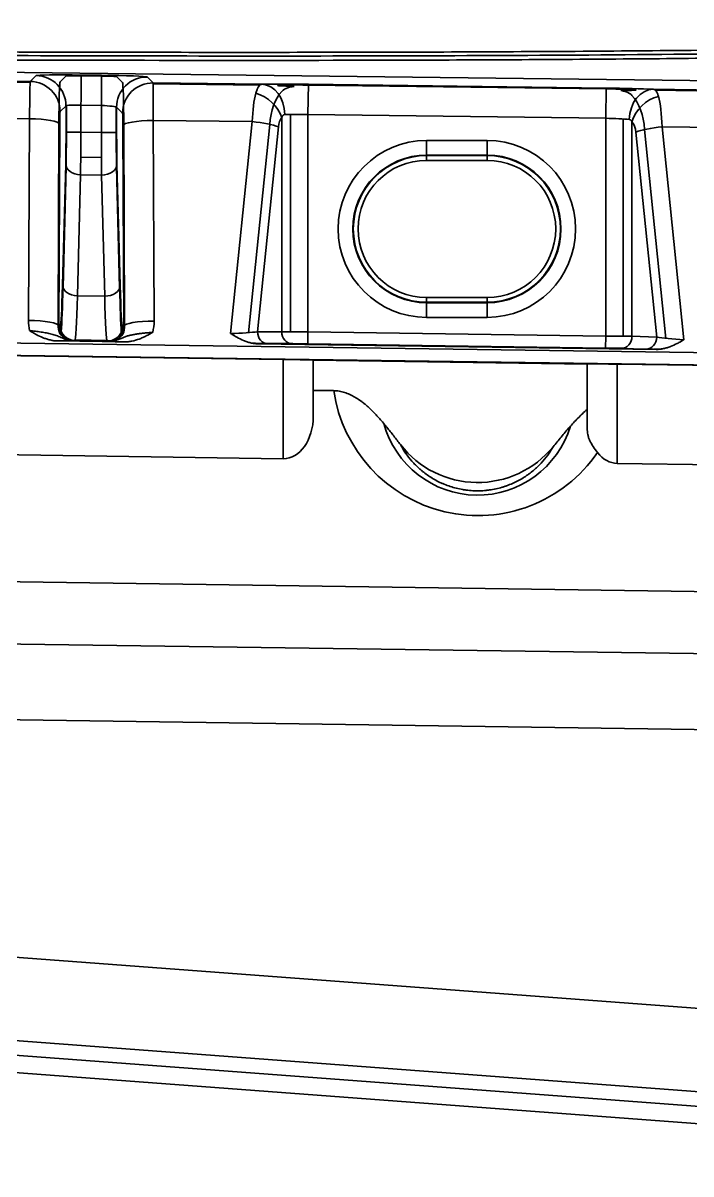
# Model space of a CAD drawing. Header units: millimetres. Extents: x 83 to 1196, y -164 to 735.
# Drawn here: x 287.65 to 309.84, y -11.58 to 26.68 of the extents above; entities that cross this region are included whole.
import ezdxf

# ---------------------------------------------------------------- set-up
doc = ezdxf.new("R2010")
doc.units = ezdxf.units.MM
doc.layers.add('1', color=7, linetype='Continuous', true_color=0xffffff)

msp = doc.modelspace()

# ---------------------------------------------------------------- linework, layer by layer
at = {"layer": '1', "color": 7, "linetype": 'Continuous', "lineweight": 35}
for p, q in [((313.483, 24.72), (191.658, 26.208)), ((288.083, 24.932), (287.887, 24.74)), ((289.075, 24.919), (288.879, 24.727)), ((289.568, 24.926), (290.246, 24.918)), ((290.249, 24.943), (289.572, 24.952)), ((290.758, 24.899), (290.954, 24.701)), ((291.971, 24.688), (291.775, 24.886)), ((285.309, 24.772), (287.887, 24.74)), ((287.884, 24.708), (285.323, 24.74)), ((291.971, 24.688), (295.588, 24.643)), ((295.515, 24.611), (291.973, 24.656)), ((297.127, 24.642), (297.114, 23.637)), ((307.021, 24.492), (297.118, 24.617)), ((297.127, 24.642), (307.021, 24.518)), ((307.021, 24.518), (307.009, 23.513)), ((308.586, 24.479), (312.958, 24.424)), ((312.953, 24.392), (308.655, 24.446)), ((289.075, 23.927), (288.879, 23.735)), ((289.075, 23.927), (289.075, 23.051)), ((289.088, 23.051), (289.088, 23.935)), ((290.249, 23.939), (289.571, 23.947)), ((289.571, 23.947), (289.571, 23.051)), ((290.249, 23.042), (290.249, 23.939)), ((290.745, 23.042), (290.745, 23.89)), ((290.954, 23.684), (290.758, 23.881)), ((290.758, 23.042), (290.758, 23.881)), ((285.754, 23.521), (287.862, 23.495)), ((287.862, 23.495), (287.831, 16.791)), ((288.81, 16.652), (288.841, 23.355)), ((291.971, 23.443), (295.262, 23.401)), ((292.002, 16.775), (291.971, 23.443)), ((294.545, 16.361), (295.262, 23.401)), ((296.244, 16.42), (296.244, 23.541)), ((296.534, 16.419), (296.534, 23.642)), ((297.114, 16.415), (297.114, 23.637)), ((297.114, 23.637), (307.009, 23.513)), ((307.009, 23.513), (307.009, 16.276)), ((307.589, 23.489), (307.589, 16.27)), ((307.879, 23.394), (307.879, 16.266)), ((288.867, 23.32), (288.836, 16.617)), ((289.075, 23.051), (289.571, 23.051)), ((290.249, 23.042), (289.571, 23.051)), ((290.758, 23.042), (290.249, 23.042)), ((290.997, 16.6), (290.966, 23.268)), ((291.023, 16.636), (290.992, 23.304)), ((295.137, 16.387), (295.842, 23.312)), ((295.439, 16.419), (296.132, 23.227)), ((308.01, 23.055), (308.703, 16.242)), ((308.3, 23.14), (309.007, 16.198)), ((308.88, 23.23), (312.923, 23.179)), ((308.88, 23.23), (309.601, 16.149)), ((303.067, 22.775), (301.057, 22.775)), ((301.057, 22.273), (301.057, 22.775)), ((303.067, 22.775), (303.067, 22.273)), ((289.565, 22.224), (290.25, 22.214)), ((301.057, 22.29), (303.067, 22.29)), ((301.057, 22.273), (303.067, 22.273)), ((301.057, 22.115), (301.057, 22.273)), ((303.067, 22.273), (303.067, 22.115)), ((289.064, 21.99), (288.959, 17.966)), ((288.975, 17.884), (289.079, 21.908)), ((290.857, 17.87), (290.753, 21.897)), ((290.873, 17.953), (290.769, 21.98)), ((303.067, 22.115), (301.057, 22.115)), ((289.557, 21.637), (289.452, 17.612)), ((290.257, 21.627), (289.557, 21.637)), ((290.362, 17.6), (290.257, 21.627)), ((289.452, 17.612), (290.362, 17.6)), ((179.038, 17.568), (378.838, 14.753)), ((301.057, 17.399), (301.057, 17.556)), ((301.057, 17.556), (303.067, 17.556)), ((303.067, 17.399), (301.057, 17.399)), ((301.057, 16.896), (301.057, 17.399)), ((303.067, 17.382), (301.057, 17.382)), ((303.067, 17.399), (303.067, 17.556)), ((303.067, 16.896), (303.067, 17.399)), ((378.831, 14.343), (179.031, 17.159)), ((378.831, 14.339), (179.031, 17.155)), ((301.057, 16.896), (303.067, 16.896)), ((288.876, 16.629), (288.836, 16.617)), ((290.997, 16.6), (290.956, 16.614)), ((291.017, 16.081), (288.796, 16.113)), ((289.107, 16.206), (289.061, 16.192)), ((289.371, 16.127), (289.325, 16.112)), ((289.371, 16.127), (290.447, 16.112)), ((290.438, 16.13), (289.38, 16.144)), ((290.494, 16.096), (290.447, 16.112)), ((290.717, 16.186), (290.764, 16.17)), ((296.244, 16.42), (295.439, 16.419)), ((297.114, 16.415), (297.109, 16.013)), ((307.009, 16.276), (297.114, 16.415)), ((307.009, 16.276), (307.003, 15.874)), ((308.703, 16.242), (307.879, 16.266)), ((295.402, 16.024), (296.248, 16.025)), ((308.679, 15.832), (295.453, 16.019)), ((296.586, 16.018), (295.782, 16.017)), ((307.003, 15.877), (297.109, 16.017)), ((307.003, 15.874), (297.109, 16.013)), ((308.35, 15.84), (307.525, 15.864)), ((284.994, 15.657), (296.291, 15.498)), ((296.291, 12.199), (296.291, 15.498)), ((297.291, 15.47), (297.291, 15.475)), ((297.291, 15.475), (297.291, 13.613)), ((297.291, 15.47), (297.291, 14.47)), ((297.291, 15.47), (306.391, 15.342)), ((306.391, 15.342), (306.391, 15.347)), ((306.391, 13.207), (306.391, 15.347)), ((306.391, 15.342), (306.391, 13.833)), ((307.391, 15.342), (307.391, 12.043)), ((314.365, 15.244), (307.391, 15.342)), ((297.291, 14.47), (297.968, 14.461)), ((297.291, 13.613), (297.291, 14.47)), ((296.291, 12.199), (284.994, 12.358)), ((307.391, 12.043), (314.365, 11.945)), ((221.824, 9.029), (354.789, 7.158)), ((223.13, 6.944), (355.784, 5.077)), ((356.546, 2.544), (225.06, 4.394)), ((231.814, -0.205), (332.621, -7.76)), ((332.414, -10.522), (231.607, -2.966)), ((332.378, -11.001), (231.571, -3.446)), ((332.335, -11.577), (231.528, -4.021))]:
    msp.add_line(p, q, dxfattribs=at)
for centre, radius, start, end in [((301.057, 19.836), 2.94, 90, 270), ((303.067, 19.836), 2.94, 270, 90), ((301.057, 19.836), 2.454, 90, 270), ((301.057, 19.836), 2.437, 90, 270), ((303.067, 19.836), 2.454, 270, 90), ((303.067, 19.836), 2.437, 270, 90), ((301.057, 19.836), 2.279, 90, 270), ((303.067, 19.836), 2.279, 270, 90), ((302.753, 14.648), 3.241, 217.7201, 320.6678)]:
    msp.add_arc(centre, radius, start, end, dxfattribs=at)
for centre, major_axis, ratio, start_param, end_param in [((289.59, 24.912), (-1.507, 0.019), 0.026031, 4.724933, 6.257332), ((288.07, 23.927), (0.704, -0.717), 0.999327, 0.794978, 2.352561), ((289.577, 24.913), (-0.502, 0.006), 0.026031, 4.730888, 6.260476), ((289.559, 23.947), (-0.012, -1.005), 0.012216, 1.570946, 3.115564), ((290.255, 24.905), (-0.502, 0.006), 0.026031, 3.16593, 4.730888), ((290.268, 24.904), (-1.507, 0.019), 0.026031, 3.168099, 4.724933), ((290.237, 23.939), (-0.012, -1.005), 0.012216, 1.570946, 3.115564), ((291.762, 23.881), (-0.713, -0.708), 0.99931, 3.918166, 5.500813), ((287.875, 23.233), (0.013, 1.507), 0.010336, 0.025983, 1.39625), ((287.875, 23.735), (0.704, -0.717), 0.999327, 0.794978, 2.352561), ((288.88, 23.22), (0, 1.508), 0.026182, 0.03102, 1.481), ((290.953, 23.194), (0, 1.508), 0.026186, 4.785067, 6.252774), ((291.959, 23.684), (-0.713, -0.708), 0.99931, 3.918166, 5.500813), ((291.958, 23.181), (0.013, 1.507), 0.007123, 4.886862, 6.257129), ((297.127, 24.59), (-2.01, 0.025), 0.026031, 4.712716, 5.585023), ((295.575, 23.638), (-0.019, 1.005), 0.765761, 4.698251, 6.24271), ((297.114, 24.591), (-1.005, 0.013), 0.026031, 4.709351, 7.378656), ((307.021, 24.466), (-2.01, 0.025), 0.026031, 3.82022, 4.712716), ((307.009, 24.466), (-1.005, 0.013), 0.026031, 2.091711, 4.700498), ((295.547, 23.136), (0.012, 1.507), 0.193802, 0.641691, 1.395448), ((295.374, 23.541), (-0.793, 0.617), 0.728485, 3.959711, 5.218364), ((296.706, 23.121), (-0.009, 1.508), 0.576459, 0.552995, 1.440787), ((308.574, 23.474), (0.045, 1.004), 0.778332, 0.041461, 1.605689), ((307.432, 22.986), (-0.01, 1.508), 0.578064, 4.810702, 5.734779), ((308.749, 23.394), (0.746, 0.673), 0.757522, 0.960752, 2.269122), ((308.594, 22.972), (0.012, 1.507), 0.191124, 4.886058, 5.717773), ((288.88, 23.233), (0, 0.503), 0.026182, 0.025697, 1.395963), ((289.577, 23.907), (-0.502, 0.019), 0.077993, 4.727559, 6.259958), ((290.255, 23.899), (-0.502, 0.019), 0.077993, 3.170725, 4.727559), ((287.862, 23.32), (1.005, -0.005), 0.173633, 0.026584, 1.571784), ((290.954, 23.181), (0, 0.503), 0.026186, 4.886562, 6.256828), ((291.971, 23.268), (-1.005, -0.005), 0.173634, 4.711773, 6.256601), ((295.262, 23.227), (-1, 0.102), 0.172751, 3.674027, 4.730157), ((296.417, 23.136), (-0.003, 0.503), 0.576459, 0.631668, 1.385426), ((297.114, 23.585), (-1.005, 0.025), 0.052036, 4.713698, 5.586005), ((307.009, 23.461), (-1.005, 0.025), 0.052036, 3.821202, 4.713698), ((307.724, 22.972), (-0.003, 0.503), 0.578064, 4.875934, 5.707649), ((289.036, 23.052), (0, 1.508), 0.026194, 3.930817, 4.711852), ((289.035, 23.059), (0, 2.01), 0.026194, 4.104641, 4.708493), ((289.538, 23.052), (0.007, 2.01), 0.016593, 3.93101, 4.712044), ((290.295, 23.042), (0.007, 2.01), 0.022688, 1.570729, 2.351764), ((290.797, 23.035), (0, 2.01), 0.026177, 1.567159, 2.17046), ((290.797, 23.042), (0, 1.508), 0.026177, 1.570601, 2.351636), ((308.88, 23.055), (1, 0.102), 0.172787, 1.553394, 2.609155), ((289.566, 21.99), (0.502, -0.013), 0.704189, 3.178469, 4.712172), ((290.267, 21.98), (-0.502, -0.013), 0.703705, 1.534032, 3.104741), ((288.875, 21.152), (0, 4.523), 0.026194, 3.149783, 3.930817), ((288.874, 21.159), (0, 5.025), 0.026194, 3.484617, 4.00299), ((289.461, 17.966), (0.502, -0.013), 0.704189, 3.178469, 4.712172), ((289.377, 21.152), (0.007, 5.025), 0.022354, 3.149868, 3.930902), ((290.371, 17.953), (-0.502, -0.013), 0.703705, 1.534032, 3.104741), ((290.455, 21.137), (0.007, 5.025), 0.024782, 2.35169, 3.132725), ((290.958, 21.13), (0, 5.025), 0.026177, 2.27631, 2.791707), ((290.958, 21.137), (0, 4.523), 0.026177, 2.351636, 3.132671), ((289.339, 16.791), (0.94, 1.185), 0.995047, 2.239315, 2.463931), ((287.831, 16.617), (1.005, -0.005), 0.173633, 0.026584, 1.571784), ((289.312, 16.609), (0.313, 0.395), 0.995047, 2.155684, 3.351397), ((289.339, 16.617), (0.326, 0.39), 0.984962, 2.260054, 3.818901), ((289.378, 16.629), (0.15, -0.48), 0.999624, 4.409439, 5.965948), ((290.454, 16.614), (-0.162, -0.476), 0.999618, 0.314525, 1.89916), ((290.494, 16.601), (-0.321, 0.394), 0.984785, 2.449255, 4.035017), ((290.521, 16.592), (-0.309, 0.399), 0.994995, 2.929775, 4.140583), ((292.002, 16.6), (-1.005, -0.005), 0.173634, 4.711773, 6.256601), ((290.494, 16.775), (-0.926, 1.196), 0.994995, 3.80293, 4.055607), ((294.571, 16.443), (1.012, 0.022), 0.08011, 4.684716, 5.740849), ((295.787, 16.419), (0, -0.402), 0.866025, 4.711738, 6.266074), ((296.592, 16.42), (0, -0.402), 0.866025, 4.711738, 6.266074), ((297.114, 16.41), (-1.005, 0.008), 0.005134, 4.712432, 5.75963), ((307.009, 16.271), (-1.005, 0.008), 0.005134, 3.665235, 4.712432), ((307.531, 16.266), (-0.012, -0.402), 0.865935, 0.017106, 1.595807), ((308.355, 16.242), (-0.012, -0.402), 0.865935, 0.017106, 1.595807), ((309.575, 16.231), (-1.016, 0.062), 0.079264, 0.545417, 1.601183), ((294.53, 16.04), (-1.009, 0.014), 0.008666, 2.614868, 3.87886), ((294.566, 16.041), (-1.412, 0.02), 0.008666, 2.250009, 2.608398), ((297.114, 16.008), (-1.005, 0.014), 0.008555, 4.718089, 5.752058), ((297.109, 16.008), (-0.603, 0.008), 0.008555, 4.712509, 5.759707), ((307.009, 15.869), (-1.005, 0.014), 0.008555, 4.112918, 4.718089), ((307.003, 15.869), (-0.603, 0.008), 0.008555, 3.665312, 4.712509), ((309.569, 15.829), (-1.416, 0.02), 0.008641, 0.533442, 0.891462), ((309.616, 15.828), (-1.012, 0.014), 0.008641, 5.563531, 6.865629), ((296.291, 15.489), (-1, 0.014), 0.008555, 3.141713, 4.712509), ((307.391, 15.333), (-1, 0.014), 0.008555, 4.712509, 6.283306), ((302.761, 15.192), (0.069, 4.884), 0.992349, 1.735089, 4.117779), ((296.291, 13.627), (-0.019, 1.428), 0.700005, 3.122277, 4.693073), ((302.748, 14.246), (0.046, 3.259), 0.992349, 1.857391, 4.425751), ((307.391, 13.471), (-0.019, 1.428), 0.700005, 2.409563, 3.122277)]:
    msp.add_ellipse(centre, major_axis=major_axis, ratio=ratio, start_param=start_param, end_param=end_param, dxfattribs=at)
for points, degree, knots in [([(313.949, 25.823), (312.581, 25.802), (311.213, 25.785), (308.476, 25.757), (307.108, 25.746), (304.37, 25.728), (303.001, 25.721), (300.262, 25.711), (298.892, 25.708), (294.783, 25.703), (292.043, 25.705), (286.562, 25.718), (283.821, 25.728), (278.339, 25.753), (275.597, 25.769), (270.115, 25.804), (267.373, 25.823), (261.89, 25.865), (259.148, 25.887), (253.665, 25.933), (250.923, 25.958), (245.439, 26.008), (242.697, 26.034), (237.213, 26.087), (234.471, 26.115), (226.245, 26.198), (220.761, 26.256), (209.792, 26.373), (204.308, 26.434), (193.339, 26.556), (187.855, 26.617), (182.371, 26.68)], 3, [0, 0, 0, 0, 0.03125, 0.03125, 0.0625, 0.0625, 0.09375, 0.09375, 0.125, 0.125, 0.1875, 0.1875, 0.25, 0.25, 0.3125, 0.3125, 0.375, 0.375, 0.4375, 0.4375, 0.5, 0.5, 0.5625, 0.5625, 0.625, 0.625, 0.75, 0.75, 0.875, 0.875, 1, 1, 1, 1]), ([(182.392, 26.583), (191.462, 26.485), (200.531, 26.386), (213.925, 26.24), (218.249, 26.193), (226.897, 26.099), (231.221, 26.051), (244.193, 25.915), (252.841, 25.83), (270.134, 25.685), (278.778, 25.624), (291.737, 25.583), (296.056, 25.577), (304.689, 25.6), (309.004, 25.626), (313.509, 25.69), (313.703, 25.693), (313.897, 25.696)], 3, [0, 0, 0, 0, 0.206799, 0.206799, 0.305395, 0.305395, 0.403992, 0.403992, 0.601184, 0.601184, 0.798376, 0.798376, 0.896973, 0.896973, 0.995569, 0.995569, 1, 1, 1, 1]), ([(313.843, 25.555), (312.56, 25.536), (311.277, 25.52), (308.71, 25.493), (307.426, 25.482), (304.858, 25.464), (303.574, 25.457), (301.005, 25.447), (299.72, 25.443), (295.865, 25.436), (293.294, 25.437), (289.437, 25.444), (288.152, 25.447), (285.58, 25.455), (284.294, 25.459), (280.436, 25.475), (277.864, 25.488), (272.72, 25.518), (270.147, 25.535), (265.002, 25.572), (262.429, 25.591), (257.284, 25.633), (254.711, 25.655), (249.565, 25.7), (246.991, 25.724), (241.845, 25.772), (239.271, 25.797), (231.551, 25.873), (226.404, 25.925), (216.11, 26.033), (210.963, 26.088), (200.669, 26.201), (195.521, 26.258), (190.374, 26.316)], 3, [0, 0, 0, 0, 0.03125, 0.03125, 0.0625, 0.0625, 0.09375, 0.09375, 0.125, 0.125, 0.1875, 0.1875, 0.21875, 0.21875, 0.25, 0.25, 0.3125, 0.3125, 0.375, 0.375, 0.4375, 0.4375, 0.5, 0.5, 0.5625, 0.5625, 0.625, 0.625, 0.75, 0.75, 0.875, 0.875, 1, 1, 1, 1]), ([(295.382, 24.345), (295.395, 24.392), (295.409, 24.434), (295.427, 24.48), (295.431, 24.488), (295.439, 24.505), (295.443, 24.513), (295.455, 24.537), (295.463, 24.55), (295.489, 24.588), (295.507, 24.607), (295.546, 24.633), (295.566, 24.641), (295.588, 24.643)], 3, [0, 0, 0, 0, 0.25, 0.25, 0.3125, 0.3125, 0.375, 0.375, 0.5, 0.5, 0.75, 0.75, 1, 1, 1, 1]), ([(296.242, 24.401), (296.256, 24.417), (296.272, 24.432), (296.347, 24.491), (296.419, 24.523), (296.552, 24.557), (296.602, 24.566), (296.654, 24.573)], 3, [0, 0, 0, 0, 0.165264, 0.165264, 0.706607, 0.706607, 1, 1, 1, 1]), ([(307.509, 24.437), (307.549, 24.431), (307.587, 24.422), (307.708, 24.389), (307.782, 24.356), (307.853, 24.3), (307.866, 24.288), (307.878, 24.276)], 3, [0, 0, 0, 0, 0.252367, 0.252367, 0.851201, 0.851201, 1, 1, 1, 1]), ([(308.586, 24.479), (308.604, 24.477), (308.622, 24.47), (308.646, 24.454), (308.654, 24.447), (308.669, 24.432), (308.677, 24.423), (308.698, 24.393), (308.712, 24.369), (308.737, 24.313), (308.748, 24.28), (308.759, 24.243)], 3, [0, 0, 0, 0, 0.25, 0.25, 0.375, 0.375, 0.5, 0.5, 0.75, 0.75, 1, 1, 1, 1]), ([(296.244, 23.541), (296.249, 23.554), (296.255, 23.567), (296.265, 23.585), (296.269, 23.59), (296.277, 23.601), (296.281, 23.605), (296.289, 23.614), (296.293, 23.618), (296.303, 23.625), (296.308, 23.628), (296.323, 23.635), (296.333, 23.638), (296.345, 23.638)], 3, [0, 0, 0, 0, 0.25, 0.25, 0.375, 0.375, 0.5, 0.5, 0.625, 0.625, 0.75, 0.75, 1, 1, 1, 1]), ([(307.791, 23.474), (307.801, 23.473), (307.81, 23.471), (307.823, 23.465), (307.827, 23.462), (307.835, 23.457), (307.839, 23.453), (307.85, 23.443), (307.856, 23.434), (307.869, 23.416), (307.874, 23.405), (307.879, 23.394)], 3, [0, 0, 0, 0, 0.25, 0.25, 0.375, 0.375, 0.5, 0.5, 0.75, 0.75, 1, 1, 1, 1]), ([(289.326, 16.112), (289.281, 16.112), (289.217, 16.12), (289.16, 16.135), (289.123, 16.146), (289.105, 16.151), (289.054, 16.169), (289.023, 16.181), (288.963, 16.206), (288.935, 16.218), (288.881, 16.242), (288.854, 16.253), (288.802, 16.274), (288.776, 16.283), (288.698, 16.311), (288.646, 16.327), (288.537, 16.356), (288.481, 16.368), (288.366, 16.39), (288.306, 16.4), (288.184, 16.418), (288.121, 16.426), (287.995, 16.441), (287.931, 16.448), (287.867, 16.455)], 3, [0, 0, 0, 0, 0.0625, 0.09375, 0.09375, 0.125, 0.125, 0.1875, 0.1875, 0.25, 0.25, 0.3125, 0.3125, 0.375, 0.375, 0.5, 0.5, 0.625, 0.625, 0.75, 0.75, 0.875, 0.875, 1, 1, 1, 1]), ([(287.867, 16.447), (287.872, 16.447), (287.877, 16.445), (287.887, 16.441), (287.891, 16.438), (287.905, 16.431), (287.914, 16.425), (287.941, 16.409), (287.959, 16.399), (288.013, 16.368), (288.049, 16.347), (288.159, 16.288), (288.271, 16.234), (288.388, 16.191), (288.447, 16.172), (288.467, 16.165), (288.508, 16.154), (288.528, 16.149), (288.589, 16.135), (288.63, 16.127), (288.713, 16.116), (288.754, 16.113), (288.796, 16.113)], 3, [0, 0, 0, 0, 0.015625, 0.015625, 0.03125, 0.03125, 0.0625, 0.0625, 0.125, 0.125, 0.25, 0.25, 0.5, 0.625, 0.625, 0.6875, 0.6875, 0.75, 0.75, 0.875, 0.875, 1, 1, 1, 1]), ([(288.796, 16.113), (288.956, 16.111), (289.077, 16.111), (289.151, 16.111), (289.207, 16.111), (289.28, 16.111), (289.326, 16.112)], 2, [0, 0, 0, 0.439438, 0.439438, 0.663663, 0.663663, 1, 1, 1]), ([(291.956, 16.397), (291.945, 16.397), (291.922, 16.395), (291.889, 16.392), (291.856, 16.39), (291.823, 16.387), (291.789, 16.384), (291.756, 16.381), (291.724, 16.378), (291.691, 16.375), (291.658, 16.372), (291.626, 16.368), (291.594, 16.365), (291.562, 16.361), (291.53, 16.357), (291.499, 16.353), (291.468, 16.349), (291.437, 16.344), (291.407, 16.34), (291.377, 16.335), (291.347, 16.329), (291.318, 16.324), (291.289, 16.318), (291.26, 16.312), (291.232, 16.306), (291.203, 16.299), (291.176, 16.292), (291.139, 16.282), (291.093, 16.269), (291.039, 16.251), (290.985, 16.232), (290.93, 16.21), (290.881, 16.19), (290.836, 16.173), (290.796, 16.157), (290.758, 16.143), (290.728, 16.133), (290.71, 16.128), (290.699, 16.125), (290.689, 16.122), (290.678, 16.119), (290.668, 16.116), (290.657, 16.114), (290.646, 16.111), (290.635, 16.109), (290.624, 16.107), (290.613, 16.105), (290.602, 16.103), (290.59, 16.101), (290.579, 16.1), (290.567, 16.099), (290.555, 16.098), (290.543, 16.097), (290.531, 16.096), (290.518, 16.096), (290.506, 16.096), (290.498, 16.096), (290.494, 16.096)], 3, [0, 0, 0, 0, 0.019303, 0.038634, 0.057991, 0.077373, 0.096778, 0.116205, 0.135651, 0.155117, 0.174605, 0.19412, 0.213665, 0.233242, 0.252855, 0.272506, 0.2922, 0.311943, 0.331737, 0.351588, 0.371499, 0.391476, 0.411528, 0.431663, 0.451891, 0.472216, 0.492652, 0.513214, 0.554599, 0.596682, 0.639654, 0.683734, 0.72927, 0.757974, 0.788905, 0.822508, 0.844398, 0.853768, 0.860976, 0.868236, 0.87555, 0.882918, 0.890338, 0.89781, 0.905336, 0.912913, 0.920544, 0.928228, 0.935966, 0.943759, 0.951609, 0.959517, 0.967484, 0.975514, 0.983608, 0.991769, 1, 1, 1, 1]), ([(291.017, 16.081), (290.954, 16.083), (290.896, 16.084), (290.609, 16.09), (290.494, 16.096)], 2, [0, 0, 0, 0.136566, 0.136566, 1, 1, 1]), ([(291.018, 16.081), (291.038, 16.081), (291.059, 16.081), (291.101, 16.083), (291.122, 16.085), (291.185, 16.091), (291.226, 16.098), (291.348, 16.123), (291.428, 16.147), (291.526, 16.183), (291.545, 16.191), (291.584, 16.207), (291.642, 16.232), (291.698, 16.258), (291.773, 16.296), (291.828, 16.325), (291.892, 16.361), (291.919, 16.376), (291.937, 16.387), (291.946, 16.392), (291.955, 16.397)], 3, [0, 0, 0, 0, 0.0625, 0.0625, 0.125, 0.125, 0.25, 0.25, 0.5, 0.5, 0.5625, 0.5625, 0.625, 0.75, 0.75, 0.875, 0.9375, 0.96875, 0.96875, 1, 1, 1, 1]), ([(294.545, 16.361), (294.562, 16.35), (294.58, 16.339), (294.614, 16.317), (294.666, 16.285), (294.719, 16.254), (294.826, 16.195), (294.899, 16.159), (295.013, 16.112), (295.051, 16.097), (295.129, 16.071), (295.169, 16.06), (295.249, 16.041), (295.289, 16.033), (295.37, 16.023), (295.411, 16.019), (295.453, 16.019)], 3, [0, 0, 0, 0, 0.0625, 0.0625, 0.125, 0.25, 0.25, 0.5, 0.5, 0.625, 0.625, 0.75, 0.75, 0.875, 0.875, 1, 1, 1, 1]), ([(308.679, 15.832), (308.721, 15.832), (308.762, 15.834), (308.844, 15.842), (308.885, 15.849), (308.965, 15.865), (309.005, 15.876), (309.085, 15.899), (309.124, 15.913), (309.239, 15.957), (309.313, 15.991), (309.423, 16.047), (309.477, 16.076), (309.53, 16.107), (309.566, 16.128), (309.583, 16.138), (309.601, 16.149)], 3, [0, 0, 0, 0, 0.125, 0.125, 0.25, 0.25, 0.375, 0.375, 0.5, 0.5, 0.75, 0.75, 0.875, 0.9375, 0.9375, 1, 1, 1, 1]), ([(297.968, 14.461), (298.031, 14.46), (298.092, 14.454), (298.213, 14.433), (298.273, 14.419), (298.362, 14.391), (298.391, 14.381), (298.449, 14.358), (298.478, 14.346), (298.562, 14.308), (298.617, 14.279), (298.723, 14.218), (298.775, 14.184), (298.85, 14.131), (298.875, 14.113), (298.925, 14.076), (298.949, 14.057), (299.07, 13.96), (299.16, 13.877), (299.334, 13.704), (299.418, 13.615), (299.58, 13.432), (299.658, 13.338), (299.813, 13.148), (299.889, 13.052), (300.04, 12.859), (300.114, 12.762), (300.189, 12.665)], 3, [0, 0, 0, 0, 0.0625, 0.0625, 0.125, 0.125, 0.15625, 0.15625, 0.1875, 0.1875, 0.25, 0.25, 0.3125, 0.3125, 0.34375, 0.34375, 0.375, 0.375, 0.5, 0.5, 0.625, 0.625, 0.75, 0.75, 0.875, 0.875, 1, 1, 1, 1]), ([(305.26, 12.594), (305.349, 12.702), (305.438, 12.811), (305.617, 13.026), (305.707, 13.133), (305.892, 13.344), (305.986, 13.447), (306.182, 13.646), (306.284, 13.742), (306.391, 13.833)], 3, [0, 0, 0, 0, 0.25, 0.25, 0.5, 0.5, 0.75, 0.75, 1, 1, 1, 1]), ([(306.737, 12.4), (306.683, 12.468), (306.634, 12.534), (306.547, 12.665), (306.51, 12.731), (306.473, 12.814), (306.465, 12.831), (306.452, 12.864), (306.434, 12.914), (306.42, 12.965), (306.398, 13.066), (306.391, 13.135), (306.391, 13.207)], 3, [0, 0, 0, 0, 0.25, 0.25, 0.5, 0.5, 0.5625, 0.5625, 0.625, 0.75, 0.75, 1, 1, 1, 1]), ([(300.189, 12.665), (300.24, 12.57), (300.297, 12.476), (300.423, 12.294), (300.492, 12.205), (300.644, 12.031), (300.727, 11.947), (300.841, 11.845), (300.864, 11.825), (300.912, 11.785), (300.936, 11.766), (301.011, 11.707), (301.062, 11.67), (301.221, 11.561), (301.334, 11.494), (301.485, 11.419), (301.516, 11.404), (301.579, 11.376), (301.611, 11.362), (301.707, 11.322), (301.773, 11.298), (301.974, 11.231), (302.114, 11.196), (302.278, 11.168), (302.296, 11.165), (302.332, 11.16), (302.387, 11.152), (302.442, 11.146), (302.552, 11.136), (302.7, 11.128), (302.847, 11.131), (302.958, 11.138), (302.995, 11.141), (303.069, 11.148), (303.106, 11.153), (303.288, 11.178), (303.428, 11.209), (303.599, 11.259), (303.632, 11.27), (303.683, 11.287), (303.699, 11.293), (303.732, 11.304), (303.814, 11.335), (303.893, 11.368), (304.077, 11.453), (304.192, 11.516), (304.328, 11.603), (304.354, 11.62), (304.407, 11.657), (304.433, 11.675), (304.509, 11.731), (304.558, 11.769), (304.698, 11.887), (304.783, 11.969), (304.941, 12.138), (305.014, 12.226), (305.097, 12.339), (305.113, 12.362), (305.145, 12.408), (305.191, 12.477), (305.233, 12.547), (305.26, 12.594)], 3, [0, 0, 0, 0, 0.0625, 0.0625, 0.125, 0.125, 0.1875, 0.1875, 0.203125, 0.203125, 0.21875, 0.21875, 0.25, 0.25, 0.3125, 0.3125, 0.328125, 0.328125, 0.34375, 0.34375, 0.375, 0.375, 0.4375, 0.4375, 0.445312, 0.445312, 0.453125, 0.46875, 0.46875, 0.5, 0.53125, 0.53125, 0.546875, 0.546875, 0.5625, 0.5625, 0.625, 0.625, 0.640625, 0.640625, 0.648438, 0.648438, 0.65625, 0.6875, 0.6875, 0.75, 0.75, 0.765625, 0.765625, 0.78125, 0.78125, 0.8125, 0.8125, 0.875, 0.875, 0.9375, 0.9375, 0.953125, 0.953125, 0.96875, 1, 1, 1, 1])]:
    msp.add_open_spline(points, degree=degree, knots=knots, dxfattribs=at)
msp.add_open_spline([(306.391, 13.207), (306.391, 13.415), (306.391, 13.622), (306.391, 13.833)], degree=3, dxfattribs=at)

doc.saveas('drawing.dxf')
